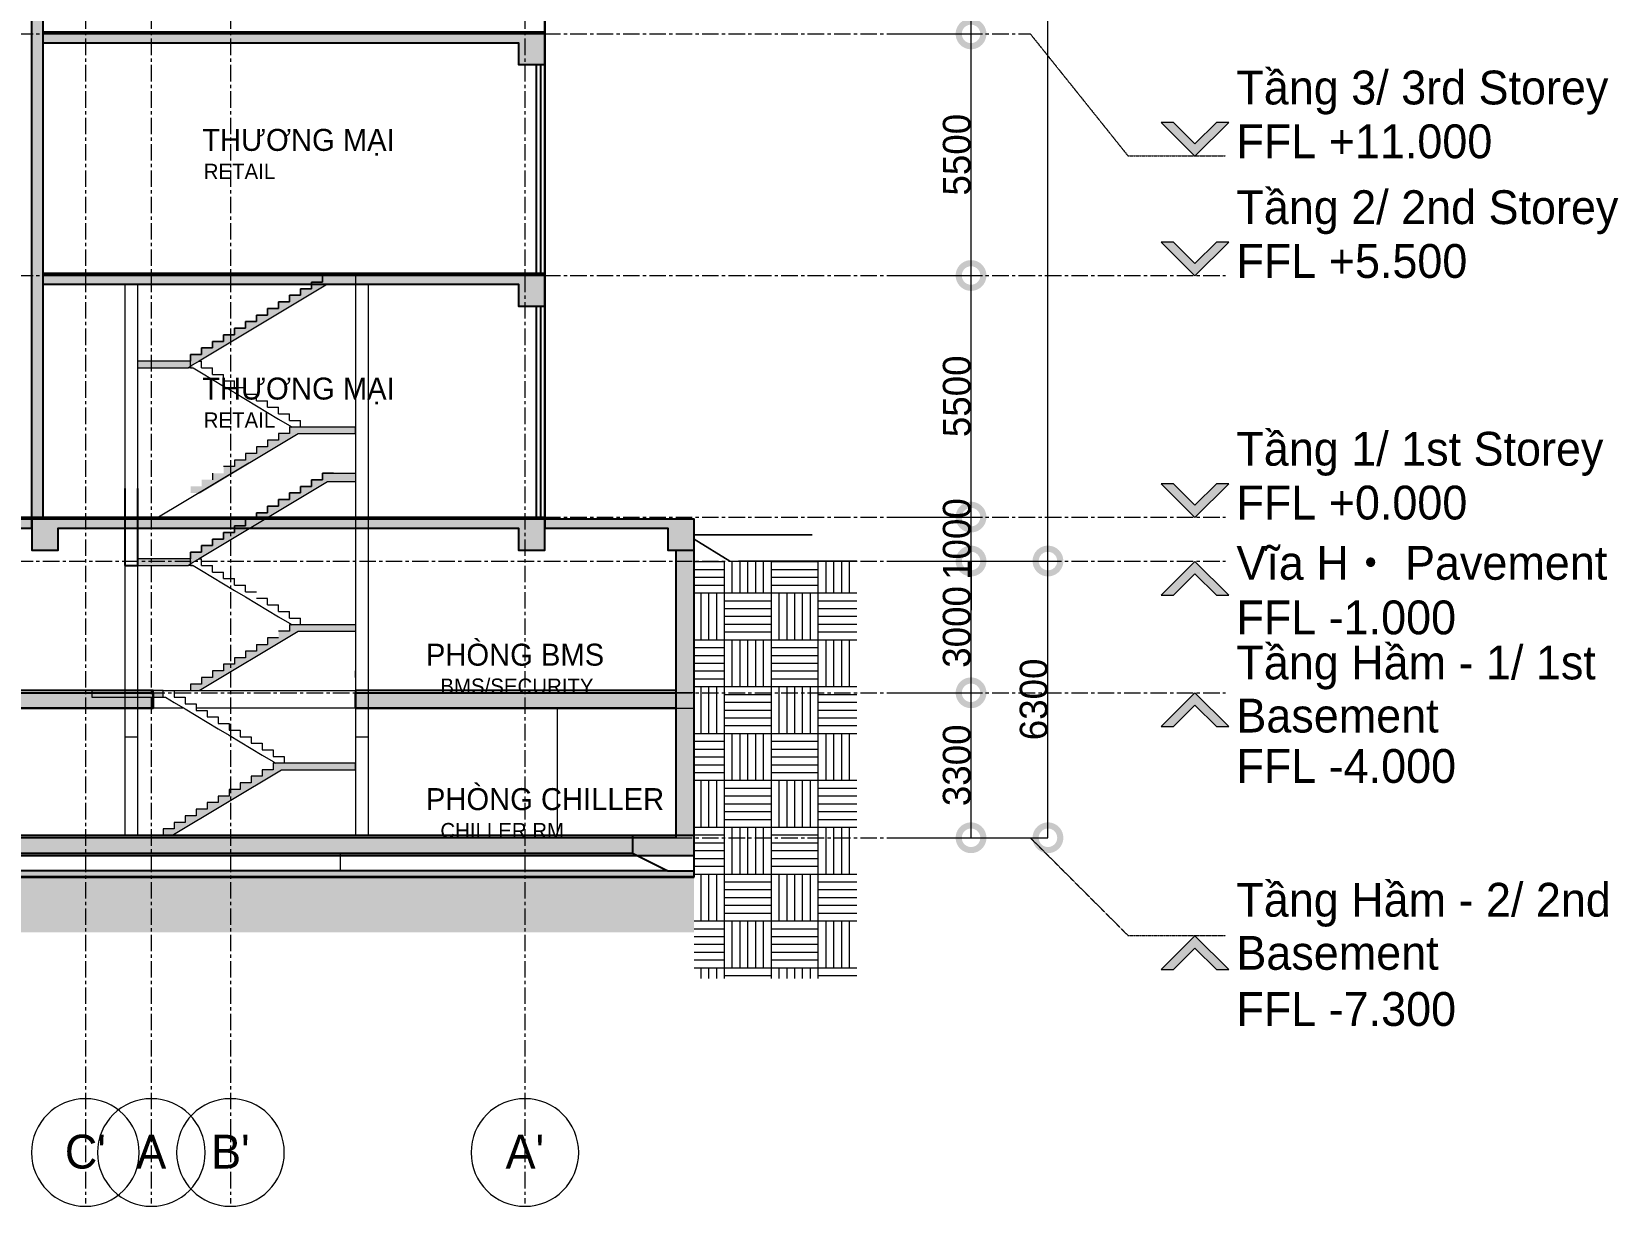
# Model space of a CAD drawing. Header units: millimetres. Extents: x -100356 to 314685, y 446 to 1273965.
# Drawn here: x 121277 to 157376, y 149397 to 176136 of the extents above; entities that cross this region are included whole.
import ezdxf
from ezdxf.xclip import XClip

# ---------------------------------------------------------------- set-up
doc = ezdxf.new("R2010")
doc.units = ezdxf.units.MM
doc.header["$XCLIPFRAME"] = 2
for name, pattern in [('20180221 BF$0$Core - tb$0$HIDDEN', [0.375, 0.25, -0.125]), ('section$0$CENTER', [2, 1.25, -0.25, 0.25, -0.25]), ('section$0$Kume - Grid Line', [10.5, 6, -1.25, 2, -1.25])]:
    doc.linetypes.add(name, pattern=pattern)
doc.layers.get('DEFPOINTS').update_dxf_attribs({"lineweight": 13})
for name, color, linetype, lineweight in [('@ color hatch', 7, 'Continuous', 13), ('Hatch-wall', 251, 'Continuous', 5), ('section$0$A-_ANOT----_D', 7, 'Continuous', 5), ('section$0$A-_DETA----_E', 8, 'Continuous', 9), ('section$0$A-_FLOR----_E', 7, 'Continuous', 9), ('section$0$A-_FLORLEVL_E', 7, 'Continuous', 5), ('section$0$A-_WALL----_H', 1, 'Continuous', 18), ('section$0$C-_SITEBLDG_E', 7, 'Continuous', 9), ('section$0$C-_TOPO----_E', 7, 'Continuous', 9), ('section$0$NKC_TRUC', 8, 'section$0$CENTER', 13), ('section$0$S-_ANOTGRID_E', 7, 'Continuous', 5), ('section$0$S-_STRC----_E', 7, 'Continuous', 9), ('section$0$S-_WALLSTRU_E', 1, 'Continuous', 9)]:
    doc.layers.add(name, color=color, linetype=linetype, lineweight=lineweight)
for name, color, linetype in [('section$0$FIN', 3, 'Continuous'), ('section$0$KEN', 4, 'Continuous'), ('section$0$NAM', 3, 'Continuous'), ('section$0$STR', 7, 'Continuous'), ('STR', 7, 'Continuous')]:
    doc.layers.add(name, color=color, linetype=linetype)
doc.styles.add('section$0$Arial', font='Font - TrueType - Arial.ttf', dxfattribs={"width": 0.95, "height": 770})
doc.styles.add('section$0$Arial_1', font='Font - TrueType - Arial.ttf', dxfattribs={"width": 0.95, "height": 630})
doc.dimstyles.new('section$0$A3_-_A4', dxfattribs={"dimscale": 304.8, "dimtxt": 642.763422, "dimasz": 3.674541, "dimexe": 0, "dimexo": 0.0625, "dimgap": 0, "dimtad": 1, "dimdec": 0, "dimzin": 0, "dimdsep": 46, "dimtxsty": 'section$0$Arial_1', "dimblk1": 'section$0$_DotSmall', "dimblk2": 'section$0$_DotSmall', "dimsah": 1, "dimcen": 0.09, "dimazin": 0, "dimtfac": 1, "dimtdec": 4, "dimtix": 1, "dimtmove": 0, "dimatfit": 3, "dimfxl": 5.74147, "dimfxlon": 1, "dimtvp": 1, "dimtolj": 1, "dimtzin": 0, "dimarcsym": 2})
pattern_1 = [(90, (-116859.5, 230551.9), (-1066.8, 1066.8), [1066.8, -1066.8]), (90, (-116681.7, 230551.9), (-1066.8, 1066.8), [1066.8, -1066.8]), (90, (-116503.9, 230551.9), (-1066.8, 1066.8), [1066.8, -1066.8]), (90, (-116326.1, 230551.9), (-1066.8, 1066.8), [1066.8, -1066.8]), (90, (-116148.3, 230551.9), (-1066.8, 1066.8), [1066.8, -1066.8]), (90, (-115970.5, 230551.9), (-1066.8, 1066.8), [1066.8, -1066.8]), (90, (-115792.7, 230551.9), (-1066.8, 1066.8), [1066.8, -1066.8]), (0, (-116859.5, 231618.7), (1066.8, -1066.8), [1066.8, -1066.8]), (0, (-116859.5, 231796.5), (1066.8, -1066.8), [1066.8, -1066.8]), (0, (-116859.5, 231974.3), (1066.8, -1066.8), [1066.8, -1066.8]), (0, (-116859.5, 232152.1), (1066.8, -1066.8), [1066.8, -1066.8]), (0, (-116859.5, 232329.9), (1066.8, -1066.8), [1066.8, -1066.8]), (0, (-116859.5, 232507.7), (1066.8, -1066.8), [1066.8, -1066.8]), (0, (-116859.5, 232685.5), (1066.8, -1066.8), [1066.8, -1066.8])]

# ---------------------------------------------------------------- blocks, each defined once
blk = doc.blocks.new('section$0$Level - Style - 01-878048-Section 2')
at = {"layer": 'section$0$A-_FLORLEVL_E'}
blk.add_hatch(color=256, dxfattribs=at).paths.add_polyline_path([(132232, 760), (131462, -10), (130692, 760), (130974, 760), (131463, 271), (131952, 760)], flags=0)
at = {"layer": 'section$0$A-_FLORLEVL_E', "lineweight": 9}
for p, q in [((130974, 760), (130692, 760)), ((130692, 760), (131462, -10)), ((131463, 271), (130974, 760)), ((131462, -10), (132232, 760)), ((131952, 760), (131463, 271)), ((132232, 760), (131952, 760))]:
    blk.add_line(p, q, dxfattribs=at)
blk = doc.blocks.new('section$0$Level - Style - 03-1190762-Section 2')
at = {"layer": 'section$0$A-_FLORLEVL_E'}
blk.add_hatch(color=256, dxfattribs=at).paths.add_polyline_path([(132232, -1280), (131952, -1280), (131463, -791), (130974, -1280), (130692, -1280), (131462, -510)], flags=0)
at = {"layer": 'section$0$A-_FLORLEVL_E', "lineweight": 9}
for p, q in [((131462, -510), (130692, -1280)), ((132232, -1280), (131462, -510)), ((130974, -1280), (131463, -791)), ((131463, -791), (131952, -1280)), ((130692, -1280), (130974, -1280)), ((131952, -1280), (132232, -1280))]:
    blk.add_line(p, q, dxfattribs=at)
blk = doc.blocks.new('section$0$_DotSmall')
at = {"color": 0, "linetype": 'ByBlock', "const_width": 0.5}
blk.add_lwpolyline([(-0.0625, 0, 1), (0.0625, 0, 1)], format="xyb", close=True, dxfattribs=at)
blk = doc.blocks.new('*D634')
at = {"layer": 'DEFPOINTS', "color": 0, "transparency": 16777216}
for p in [(-7543, -3500), (-5793, -3500), (-7543, -6800)]:
    blk.add_point(p, dxfattribs=at)
at = {"layer": 'section$0$A-_ANOT----_D', "color": 0, "lineweight": -2, "transparency": 16777216}
for p, q in [((-7524, -3500), (-5793, -3500)), ((-5793, -6800), (-5793, -3500)), ((-7524, -6800), (-5793, -6800))]:
    blk.add_line(p, q, dxfattribs=at)
at = {"layer": 'section$0$A-_ANOT----_D', "color": 0, "lineweight": -2, "transparency": 16777216, "xscale": 1120, "yscale": 1120, "zscale": 1120}
for p, rotation in [((-5793, -3500), 90), ((-5793, -6800), 270)]:
    blk.add_blockref('section$0$_DotSmall', p, dxfattribs=dict(at, rotation=rotation))
at = {"layer": 'section$0$A-_ANOT----_D', "color": 0, "transparency": 16777216, "insert": (-6115, -5150), "char_height": 630, "attachment_point": 5, "rotation": 90, "style": 'section$0$Arial_1'}
blk.add_mtext('\\A1;3300', dxfattribs=at)
blk = doc.blocks.new('*D635')
at = {"layer": 'DEFPOINTS', "color": 0, "transparency": 16777216}
for p in [(-7543, -500), (-5793, -500), (-7543, -3500)]:
    blk.add_point(p, dxfattribs=at)
at = {"layer": 'section$0$A-_ANOT----_D', "color": 0, "lineweight": -2, "transparency": 16777216}
for p, q in [((-7524, -500), (-5793, -500)), ((-5793, -3500), (-5793, -500)), ((-7524, -3500), (-5793, -3500))]:
    blk.add_line(p, q, dxfattribs=at)
at = {"layer": 'section$0$A-_ANOT----_D', "color": 0, "lineweight": -2, "transparency": 16777216, "xscale": 1120, "yscale": 1120, "zscale": 1120}
for p, rotation in [((-5793, -500), 90), ((-5793, -3500), 270)]:
    blk.add_blockref('section$0$_DotSmall', p, dxfattribs=dict(at, rotation=rotation))
at = {"layer": 'section$0$A-_ANOT----_D', "color": 0, "transparency": 16777216, "insert": (-6115, -2000), "char_height": 630, "attachment_point": 5, "rotation": 90, "style": 'section$0$Arial_1'}
blk.add_mtext('\\A1;3000', dxfattribs=at)
blk = doc.blocks.new('*D636')
at = {"layer": 'DEFPOINTS', "color": 0, "transparency": 16777216}
for p in [(-7524, 500), (-5793, 500), (-7543, -500)]:
    blk.add_point(p, dxfattribs=at)
at = {"layer": 'section$0$A-_ANOT----_D', "color": 0, "lineweight": -2, "transparency": 16777216}
for p, q in [((-5793, 500), (-5793, 1620)), ((-7505, 500), (-5793, 500)), ((-5793, -500), (-5793, 500)), ((-7524, -500), (-5793, -500)), ((-5793, -500), (-5793, -1620))]:
    blk.add_line(p, q, dxfattribs=at)
at = {"layer": 'section$0$A-_ANOT----_D', "color": 0, "lineweight": -2, "transparency": 16777216, "xscale": 1120, "yscale": 1120, "zscale": 1120}
for p, rotation in [((-5793, 500), 270), ((-5793, -500), 90)]:
    blk.add_blockref('section$0$_DotSmall', p, dxfattribs=dict(at, rotation=rotation))
at = {"layer": 'section$0$A-_ANOT----_D', "color": 0, "transparency": 16777216, "insert": (-6115, 0), "char_height": 630, "attachment_point": 5, "rotation": 90, "style": 'section$0$Arial_1'}
blk.add_mtext('\\A1;1000', dxfattribs=at)
blk = doc.blocks.new('*D637')
at = {"layer": 'DEFPOINTS', "color": 0, "transparency": 16777216}
for p in [(-7543, 6000), (-5793, 6000), (-7543, 500)]:
    blk.add_point(p, dxfattribs=at)
at = {"layer": 'section$0$A-_ANOT----_D', "color": 0, "lineweight": -2, "transparency": 16777216}
for p, q in [((-7524, 6000), (-5793, 6000)), ((-5793, 500), (-5793, 6000)), ((-7524, 500), (-5793, 500))]:
    blk.add_line(p, q, dxfattribs=at)
at = {"layer": 'section$0$A-_ANOT----_D', "color": 0, "lineweight": -2, "transparency": 16777216, "xscale": 1120, "yscale": 1120, "zscale": 1120}
for p, rotation in [((-5793, 6000), 90), ((-5793, 500), 270)]:
    blk.add_blockref('section$0$_DotSmall', p, dxfattribs=dict(at, rotation=rotation))
at = {"layer": 'section$0$A-_ANOT----_D', "color": 0, "transparency": 16777216, "insert": (-6115, 3250), "char_height": 630, "attachment_point": 5, "rotation": 90, "style": 'section$0$Arial_1'}
blk.add_mtext('\\A1;5500', dxfattribs=at)
blk = doc.blocks.new('*D638')
at = {"layer": 'DEFPOINTS', "color": 0, "transparency": 16777216}
for p in [(-7543, 11500), (-5793, 11500), (-7543, 6000)]:
    blk.add_point(p, dxfattribs=at)
at = {"layer": 'section$0$A-_ANOT----_D', "color": 0, "lineweight": -2, "transparency": 16777216}
for p, q in [((-7524, 11500), (-5793, 11500)), ((-5793, 6000), (-5793, 11500)), ((-7524, 6000), (-5793, 6000))]:
    blk.add_line(p, q, dxfattribs=at)
at = {"layer": 'section$0$A-_ANOT----_D', "color": 0, "lineweight": -2, "transparency": 16777216, "xscale": 1120, "yscale": 1120, "zscale": 1120}
for p, rotation in [((-5793, 11500), 90), ((-5793, 6000), 270)]:
    blk.add_blockref('section$0$_DotSmall', p, dxfattribs=dict(at, rotation=rotation))
at = {"layer": 'section$0$A-_ANOT----_D', "color": 0, "transparency": 16777216, "insert": (-6115, 8750), "char_height": 630, "attachment_point": 5, "rotation": 90, "style": 'section$0$Arial_1'}
blk.add_mtext('\\A1;5500', dxfattribs=at)
blk = doc.blocks.new('*D639')
at = {"layer": 'DEFPOINTS', "color": 0, "transparency": 16777216}
for p in [(-7543, 16000), (-5793, 16000), (-7543, 11500)]:
    blk.add_point(p, dxfattribs=at)
at = {"layer": 'section$0$A-_ANOT----_D', "color": 0, "lineweight": -2, "transparency": 16777216}
for p, q in [((-7524, 16000), (-5793, 16000)), ((-5793, 11500), (-5793, 16000)), ((-7524, 11500), (-5793, 11500))]:
    blk.add_line(p, q, dxfattribs=at)
at = {"layer": 'section$0$A-_ANOT----_D', "color": 0, "lineweight": -2, "transparency": 16777216, "xscale": 1120, "yscale": 1120, "zscale": 1120}
for p, rotation in [((-5793, 16000), 90), ((-5793, 11500), 270)]:
    blk.add_blockref('section$0$_DotSmall', p, dxfattribs=dict(at, rotation=rotation))
at = {"layer": 'section$0$A-_ANOT----_D', "color": 0, "transparency": 16777216, "insert": (-6115, 13750), "char_height": 630, "attachment_point": 5, "rotation": 90, "style": 'section$0$Arial_1'}
blk.add_mtext('\\A1;4500', dxfattribs=at)
blk = doc.blocks.new('*D664')
at = {"layer": 'DEFPOINTS', "color": 0, "transparency": 16777216}
for p in [(-5793, -500), (-4043, -500), (-5793, -6800)]:
    blk.add_point(p, dxfattribs=at)
at = {"layer": 'section$0$A-_ANOT----_D', "color": 0, "lineweight": -2, "transparency": 16777216}
for p, q in [((-5774, -500), (-4043, -500)), ((-4043, -6800), (-4043, -500)), ((-5774, -6800), (-4043, -6800))]:
    blk.add_line(p, q, dxfattribs=at)
at = {"layer": 'section$0$A-_ANOT----_D', "color": 0, "lineweight": -2, "transparency": 16777216, "xscale": 1120, "yscale": 1120, "zscale": 1120}
for p, rotation in [((-4043, -500), 90), ((-4043, -6800), 270)]:
    blk.add_blockref('section$0$_DotSmall', p, dxfattribs=dict(at, rotation=rotation))
at = {"layer": 'section$0$A-_ANOT----_D', "color": 0, "transparency": 16777216, "insert": (-4365, -3650), "char_height": 630, "attachment_point": 5, "rotation": 90, "style": 'section$0$Arial_1'}
blk.add_mtext('\\A1;6300', dxfattribs=at)
blk = doc.blocks.new('*D665')
at = {"layer": 'DEFPOINTS', "color": 0, "transparency": 16777216}
for p in [(-5793, 93800), (-4043, 93800), (-5793, -500)]:
    blk.add_point(p, dxfattribs=at)
at = {"layer": 'section$0$A-_ANOT----_D', "color": 0, "lineweight": -2, "transparency": 16777216}
for p, q in [((-5774, 93800), (-4043, 93800)), ((-4043, -500), (-4043, 93800)), ((-5774, -500), (-4043, -500))]:
    blk.add_line(p, q, dxfattribs=at)
at = {"layer": 'section$0$A-_ANOT----_D', "color": 0, "lineweight": -2, "transparency": 16777216, "xscale": 1120, "yscale": 1120, "zscale": 1120}
for p, rotation in [((-4043, 93800), 90), ((-4043, -500), 270)]:
    blk.add_blockref('section$0$_DotSmall', p, dxfattribs=dict(at, rotation=rotation))
at = {"layer": 'section$0$A-_ANOT----_D', "color": 0, "transparency": 16777216, "insert": (-4365, 46650), "char_height": 630, "attachment_point": 5, "rotation": 90, "style": 'section$0$Arial_1'}
blk.add_mtext('\\A1;94300', dxfattribs=at)
blk = doc.blocks.new('section$0$section')
at = {"layer": 'section$0$C-_SITEBLDG_E'}
h = blk.add_hatch(dxfattribs=at)
h.set_pattern_fill('FP_2', color=256, angle=-40, style=0, pattern_type=2)
h.set_pattern_definition([(230, (-118473.9, 182102), (-2550.58, 223.15), [266.7, -2933.7]), (175, (-118474, 182102), (493.4, -2674.8), [213.36, -2346.96]), (280.451, (-118686.4, 182120.5), (-2057.2, -2451.63), [226.66, -2493.26]), (226.184, (-118474, 181390.7), (-3795.1, 588.6), [400.05, -4400.55]), (276.636, (-118790, 181439.8), (-3323.64, -3463.99), [340, -3739.9]), (171.184, (-118474, 181390.7), (-3323.67, -3463.95), [320.04, -3520.44]), (201, (-118829.5, 181568.5), (-2122.6, 1431.71), [266.7, -2933.7]), (146, (-118829.5, 181568.5), (-865.23, -2578.63), [213.36, -2346.96]), (251.451, (-119006.4, 181687.8), (-2987.84, -1146.9), [226.66, -2493.26]), (217.5, (-118473.9, 182101.9), (-43.241, -1183.77), [117.35, -2201.164, 117.35, -4621.02]), (217.5, (-118473.9, 182101.9), (-43.241, -1183.77), [-2435.86, -2265.17, 117.35, -2238.5]), (187.5, (-118473.9, 182101.9), (-935.475, -1402.528), [117.35, -1241.044, 117.35, -3045.714]), (187.5, (-118473.9, 182101.9), (-935.475, -1402.528), [-1475.74, -2147.824, 117.35, -780.54]), (147.5, (-117680.9, 182101.9), (-1898.273, 80.205), [117.35, -771.65, 117.35, -6336.79]), (147.5, (-117680.9, 182101.9), (-1898.273, 80.205), [-1006.35, -2656.33, 117.35, -3563.11]), (137.5, (-117325.3, 182102), (-2073.81, -355.973), [117.35, -1038.35, 117.35, -4338.32]), (137.5, (-117325.3, 182102), (-2073.81, -355.973), [-1273.05, -1724.66, 117.35, -2496.31])])
h.paths.add_polyline_path([(-98226, 181972), (-98176, 181972), (-98176, 182102), (-98226, 182102)], flags=0)
h.paths.add_polyline_path([(-60007, 181972), (-60007, 182102), (-94971, 182102), (-94971, 181972), (-60198, 181972)], flags=0)
h.paths.add_polyline_path([(-174118, 181972), (-98626, 181972), (-98626, 182102), (-174118, 182102), (-174118, 181972)], flags=0)
h.paths.add_polyline_path([(-95371, 181972), (-95371, 182102), (-95421, 182102), (-95421, 181972)], flags=0)
h = blk.add_hatch(dxfattribs=at)
h.set_pattern_fill('FP_1', color=256, style=0, pattern_type=2)
h.set_pattern_definition(pattern_1)
h.paths.add_polyline_path([(-60007, 181952), (-60007, 181972), (-94133, 181972), (-94133, 181952), (-60198, 181952)])
h.paths.add_polyline_path([(-174118, 181952), (-98626, 181952), (-98626, 181972), (-174118, 181972)])
h.paths.add_polyline_path([(-98226, 181952), (-98176, 181952), (-98176, 181972), (-98226, 181972)])
h.paths.add_polyline_path([(-95371, 181952), (-95371, 181972), (-95421, 181972), (-95421, 181952)])
at = {"layer": 'section$0$C-_TOPO----_E'}
h = blk.add_hatch(dxfattribs=at)
h.set_pattern_fill('FP_1', color=15, style=0, pattern_type=2)
h.set_pattern_definition([(90, (-116859.5, 229501.9), (-1066.8, 1066.8), [1066.8, -1066.8]), (90, (-116681.7, 229501.9), (-1066.8, 1066.8), [1066.8, -1066.8]), (90, (-116503.9, 229501.9), (-1066.8, 1066.8), [1066.8, -1066.8]), (90, (-116326.1, 229501.9), (-1066.8, 1066.8), [1066.8, -1066.8]), (90, (-116148.3, 229501.9), (-1066.8, 1066.8), [1066.8, -1066.8]), (90, (-115970.5, 229501.9), (-1066.8, 1066.8), [1066.8, -1066.8]), (90, (-115792.7, 229501.9), (-1066.8, 1066.8), [1066.8, -1066.8]), (0, (-116859.5, 230568.7), (1066.8, -1066.8), [1066.8, -1066.8]), (0, (-116859.5, 230746.5), (1066.8, -1066.8), [1066.8, -1066.8]), (0, (-116859.5, 230924.3), (1066.8, -1066.8), [1066.8, -1066.8]), (0, (-116859.5, 231102.1), (1066.8, -1066.8), [1066.8, -1066.8]), (0, (-116859.5, 231279.9), (1066.8, -1066.8), [1066.8, -1066.8]), (0, (-116859.5, 231457.7), (1066.8, -1066.8), [1066.8, -1066.8]), (0, (-116859.5, 231635.5), (1066.8, -1066.8), [1066.8, -1066.8])])
h.paths.add_polyline_path([(-58176, 179652), (-56304, 179652), (-56304, 189152), (-60007, 189152), (-60007, 179652)], flags=0)
h = blk.add_hatch(dxfattribs=at)
h.set_pattern_fill('FP_1', color=15, style=0, pattern_type=2)
h.set_pattern_definition(pattern_1)
h.paths.add_polyline_path([(-94133, 181952), (-94133, 181002), (-98626, 181002), (-98626, 181952), (-174125, 181952), (-174125, 180702), (-60007, 180702), (-60007, 181952)])
at = {"layer": 'section$0$S-_STRC----_E'}
for points in [[(-71461, 193702), (-71461, 193852), (-71211, 193852), (-71211, 194002), (-70961, 194002), (-70961, 194152), (-70711, 194152), (-70711, 194302), (-70461, 194302), (-70461, 194452), (-70211, 194452), (-70211, 194602), (-69961, 194602), (-69961, 194752), (-69711, 194752), (-69711, 194902), (-69461, 194902), (-69461, 195052), (-69211, 195052), (-69211, 195202), (-68961, 195202), (-68961, 195352), (-68711, 195352), (-68711, 195502), (-68461, 195502), (-68461, 195652), (-67711, 195652), (-67711, 195452), (-68350, 195452), (-71266, 193702), (-71461, 193585), (-71461, 193552)], [(-72661, 193552), (-71405, 193552), (-71405, 193585), (-71405, 193702), (-72661, 193702)], [(-71461, 189202), (-71461, 189352), (-71211, 189352), (-71211, 189502), (-70961, 189502), (-70961, 189652), (-70711, 189652), (-70711, 189802), (-70461, 189802), (-70461, 189952), (-70211, 189952), (-70211, 190102), (-69961, 190102), (-69961, 190252), (-69711, 190252), (-69711, 190402), (-69461, 190402), (-69461, 190552), (-69211, 190552), (-69211, 190702), (-68961, 190702), (-68961, 190852), (-68711, 190852), (-68711, 191002), (-68461, 191002), (-68461, 191152), (-67711, 191152), (-67711, 190952), (-68350, 190952), (-71266, 189202), (-71461, 189085), (-71461, 189052)], [(-72661, 189052), (-71405, 189052), (-71405, 189085), (-71405, 189202), (-72661, 189202)]]:
    blk.add_hatch(color=256, dxfattribs=at).paths.add_polyline_path(points)
for points in [[(-71266, 190702), (-69016, 192052), (-68961, 192052), (-68961, 192202), (-69211, 192202), (-69211, 192052), (-69461, 192052), (-69461, 191902), (-69711, 191902), (-69711, 191752), (-69961, 191752), (-69961, 191602), (-70211, 191602), (-70211, 191452), (-70461, 191452), (-70461, 191302), (-70711, 191302), (-70711, 191152), (-70961, 191152), (-70961, 191002), (-71211, 191002), (-71211, 190852), (-71461, 190852), (-71461, 190702)], [(-67985, 192052), (-67711, 192052), (-67711, 192202), (-68961, 192202), (-68961, 192052)], [(-71266, 186202), (-69016, 187552), (-68961, 187552), (-68961, 187702), (-69211, 187702), (-69211, 187552), (-69461, 187552), (-69461, 187402), (-69711, 187402), (-69711, 187252), (-69961, 187252), (-69961, 187102), (-70211, 187102), (-70211, 186952), (-70461, 186952), (-70461, 186802), (-70711, 186802), (-70711, 186652), (-70961, 186652), (-70961, 186502), (-71211, 186502), (-71211, 186352), (-71461, 186352), (-71461, 186202)], [(-67985, 187552), (-67711, 187552), (-67711, 187702), (-68961, 187702), (-68961, 187552)], [(-72086, 186052), (-72086, 186202), (-73711, 186202), (-73711, 186052)], [(-72086, 182902), (-71891, 182902), (-69391, 184402), (-69336, 184402), (-69336, 184552), (-69586, 184552), (-69586, 184402), (-69836, 184402), (-69836, 184252), (-70086, 184252), (-70086, 184102), (-70336, 184102), (-70336, 183952), (-70586, 183952), (-70586, 183802), (-70836, 183802), (-70836, 183652), (-71086, 183652), (-71086, 183502), (-71336, 183502), (-71336, 183352), (-71586, 183352), (-71586, 183202), (-71836, 183202), (-71836, 183052), (-72086, 183052)], [(-67985, 184402), (-67711, 184402), (-67711, 184552), (-69336, 184552), (-69336, 184402)]]:
    blk.add_hatch(color=256, dxfattribs=at).paths.add_polyline_path(points, flags=0)
at = {"layer": 'section$0$A-_DETA----_E', "lineweight": 25}
for p, q in [((-72961, 190802), (-72961, 189052)), ((-72661, 189052), (-72661, 190802)), ((-72961, 189052), (-72661, 189052))]:
    blk.add_line(p, q, dxfattribs=at)
at = {"layer": 'section$0$A-_DETA----_E'}
for points in [[(-72661, 195452), (-72961, 195452), (-72961, 189902), (-72661, 189902)], [(-67411, 195452), (-67711, 195452), (-67711, 189902), (-67411, 189902)], [(-71461, 189202), (-71461, 189352), (-71211, 189352), (-71211, 189502), (-70961, 189502), (-70961, 189652), (-70711, 189652), (-70711, 189802), (-70461, 189802), (-70461, 189952), (-70211, 189952), (-70211, 190102), (-69961, 190102), (-69961, 190252), (-69711, 190252), (-69711, 190402), (-69461, 190402), (-69461, 190552), (-69211, 190552), (-69211, 190702), (-68961, 190702), (-68961, 190852), (-68711, 190852), (-68711, 191002), (-68461, 191002), (-68461, 191152), (-67711, 191152), (-67711, 190952), (-68350, 190952), (-71266, 189202), (-71461, 189085), (-71461, 189052)], [(-72661, 189902), (-72961, 189902), (-72961, 185152), (-72661, 185152)], [(-67411, 189902), (-67711, 189902), (-67711, 185152), (-67411, 185152)]]:
    blk.add_lwpolyline(points, close=True, dxfattribs=at)
at = {"layer": 'section$0$A-_DETA----_E', "elevation": 0}
for points in [[(-71461, 193702), (-71461, 193852), (-71211, 193852), (-71211, 194002), (-70961, 194002), (-70961, 194152), (-70711, 194152), (-70711, 194302), (-70461, 194302), (-70461, 194452), (-70211, 194452), (-70211, 194602), (-69961, 194602), (-69961, 194752), (-69711, 194752), (-69711, 194902), (-69461, 194902), (-69461, 195052), (-69211, 195052), (-69211, 195202), (-68961, 195202), (-68961, 195352), (-68711, 195352), (-68711, 195502), (-68461, 195502), (-68461, 195652), (-67711, 195652), (-67711, 195452), (-68350, 195452), (-71266, 193702), (-71461, 193585), (-71461, 193552)], [(-72661, 185802), (-72961, 185802), (-72961, 182902), (-72661, 182902)], [(-67411, 185802), (-67711, 185802), (-67711, 182902), (-67411, 182902)]]:
    blk.add_lwpolyline(points, close=True, dxfattribs=at)
at = {"layer": 'section$0$A-_FLOR----_E', "lineweight": 25}
for p, q in [((-72311, 186202), (-94633, 186202, 0)), ((-72311, 185802), (-72311, 186202)), ((-60422, 186202), (-67711, 186202)), ((-67711, 186202), (-67711, 185802)), ((-60007, 185802), (-60007, 186152)), ((-94633, 185802, 0), (-72311, 185802)), ((-67711, 185802), (-60422, 185802)), ((-61407, 182902), (-94133, 182902)), ((-61407, 182902), (-61407, 182502)), ((-60007, 182902), (-61407, 182902)), ((-60007, 182102), (-60007, 182902)), ((-94133, 182502), (-61407, 182502)), ((-61407, 182502), (-60607, 182102)), ((-60607, 182102), (-60007, 182102))]:
    blk.add_line(p, q, dxfattribs=at)
at = {"layer": 'section$0$A-_FLOR----_E'}
for p, q in [((-72311, 186152), (-94633, 186152, 0)), ((-71836, 186202), (-71461, 186202)), ((-71266, 186202), (-67711, 186202)), ((-60007, 186152), (-67711, 186152)), ((-71614, 185802), (-72311, 185802)), ((-67711, 185802), (-71336, 185802)), ((-60422, 185802), (-60007, 185802)), ((-61407, 182852), (-94133, 182852))]:
    blk.add_line(p, q, dxfattribs=at)
at = {"layer": 'section$0$C-_SITEBLDG_E', "lineweight": 25}
for p, q in [((-60607, 182102), (-94133, 182102)), ((-94133, 181952), (-60007, 181952)), ((-60007, 181952), (-60007, 182102))]:
    blk.add_line(p, q, dxfattribs=at)
at = {"layer": 'section$0$C-_SITEBLDG_E'}
blk.add_line((-60007, 181972), (-94133, 181972), dxfattribs=at)
at = {"layer": 'section$0$C-_TOPO----_E', "lineweight": 18}
for p, q in [((-60007, 189652), (-59193, 189152)), ((-60007, 189402), (-60007, 189652)), ((-58993, 189152), (-58176, 189152)), ((-58176, 189152), (-56304, 189152)), ((-69442, 181952), (-89706, 181952)), ((-63058, 181952), (-69442, 181952)), ((-60007, 181952), (-63058, 181952))]:
    blk.add_line(p, q, dxfattribs=at)
at = {"layer": 'section$0$C-_TOPO----_E'}
for p, q in [((-59193, 189152), (-60007, 189652)), ((-60007, 189402), (-60007, 189652)), ((-58176, 189152), (-58993, 189152)), ((-56304, 189152), (-58176, 189152)), ((-68057, 182502), (-68057, 182102)), ((-89706, 181952), (-69442, 181952)), ((-63058, 181952), (-69442, 181952)), ((-63058, 181952), (-60007, 181952))]:
    blk.add_line(p, q, dxfattribs=at)
at = {"layer": 'section$0$S-_STRC----_E'}
for p, q in [((-68711, 195352, 0), (-68961, 195352, 0)), ((-68961, 195352, 0), (-68961, 195202, 0)), ((-68461, 195502, 0), (-68711, 195502, 0)), ((-68711, 195502, 0), (-68711, 195352, 0)), ((-68211, 195652, 0), (-68461, 195652, 0)), ((-68461, 195652, 0), (-68461, 195502, 0)), ((-69211, 195052, 0), (-69461, 195052, 0)), ((-69461, 195052, 0), (-69461, 194902, 0)), ((-69211, 195202, 0), (-69211, 195052, 0)), ((-68961, 195202, 0), (-69211, 195202, 0)), ((-70211, 194602, 0), (-70211, 194452, 0)), ((-69961, 194602, 0), (-70211, 194602, 0)), ((-69711, 194752, 0), (-69961, 194752, 0)), ((-69961, 194752, 0), (-69961, 194602, 0)), ((-69461, 194902, 0), (-69711, 194902, 0)), ((-69711, 194902, 0), (-69711, 194752, 0)), ((-70461, 194302, 0), (-70711, 194302, 0)), ((-70711, 194302, 0), (-70711, 194152, 0)), ((-70211, 194452, 0), (-70461, 194452, 0)), ((-70461, 194452, 0), (-70461, 194302, 0)), ((-71211, 193852, 0), (-71461, 193852, 0)), ((-71461, 193852, 0), (-71461, 193702, 0)), ((-70961, 194002, 0), (-71211, 194002, 0)), ((-71211, 194002, 0), (-71211, 193852, 0)), ((-70711, 194152, 0), (-70961, 194152, 0)), ((-70961, 194152, 0), (-70961, 194002, 0)), ((-71461, 193702, 0), (-72661, 193702, 0)), ((-72661, 193552, 0), (-71516, 193552, 0)), ((-71516, 193552, 0), (-71461, 193585, 0)), ((-71461, 193552, 0), (-71516, 193552, 0)), ((-71461, 193585, 0), (-71461, 193552, 0)), ((-71461, 193552, 0), (-71405, 193552, 0)), ((-71405, 193552, 0), (-71211, 193435, 0)), ((-71266, 193702, 0), (-71211, 193702, 0)), ((-71211, 193552, 0), (-71211, 193702, 0)), ((-71211, 193552, 0), (-70961, 193552, 0)), ((-70961, 193402, 0), (-70961, 193552, 0)), ((-71211, 193435, 0), (-70961, 193285, 0)), ((-70961, 193402, 0), (-70711, 193402, 0)), ((-70961, 193285, 0), (-70711, 193135, 0)), ((-70711, 193252, 0), (-70711, 193402, 0)), ((-70711, 193252, 0), (-70461, 193252, 0)), ((-70711, 193135, 0), (-70461, 192985, 0)), ((-70461, 193102, 0), (-70461, 193252, 0)), ((-70461, 193102, 0), (-70211, 193102, 0)), ((-70461, 192985, 0), (-70211, 192835, 0)), ((-70211, 192952, 0), (-70211, 193102, 0)), ((-70211, 192952, 0), (-69961, 192952, 0)), ((-70211, 192835, 0), (-69961, 192685, 0)), ((-69961, 192802, 0), (-69961, 192952, 0)), ((-69961, 192802, 0), (-69711, 192802, 0)), ((-69711, 192652, 0), (-69711, 192802, 0)), ((-69961, 192685, 0), (-69711, 192535, 0)), ((-69711, 192652, 0), (-69461, 192652, 0)), ((-69711, 192535, 0), (-69461, 192385, 0)), ((-69461, 192502, 0), (-69461, 192652, 0)), ((-69461, 192502, 0), (-69211, 192502, 0)), ((-69211, 192352, 0), (-69211, 192502, 0)), ((-71266, 190702, 0), (-69016, 192052, 0)), ((-69461, 192385, 0), (-69211, 192235, 0)), ((-69211, 192052, 0), (-69461, 192052, 0)), ((-69461, 192052, 0), (-69461, 191902, 0)), ((-69211, 192352, 0), (-68961, 192352, 0)), ((-69211, 192235, 0), (-69155, 192202, 0)), ((-68961, 192202, 0), (-69211, 192202, 0)), ((-69211, 192202, 0), (-69211, 192052, 0)), ((-69016, 192052, 0), (-68961, 192052, 0)), ((-68961, 192202, 0), (-68961, 192352, 0)), ((-67711, 192202, 0), (-68961, 192202, 0)), ((-68961, 192052, 0), (-67711, 192052, 0)), ((-67711, 192052, 0), (-67711, 192202, 0)), ((-69711, 191752, 0), (-69961, 191752, 0)), ((-69961, 191752, 0), (-69961, 191602, 0)), ((-69461, 191902, 0), (-69711, 191902, 0)), ((-69711, 191902, 0), (-69711, 191752, 0)), ((-70211, 191452, 0), (-70461, 191452, 0)), ((-70461, 191452, 0), (-70461, 191302, 0)), ((-69961, 191602, 0), (-70211, 191602, 0)), ((-70211, 191602, 0), (-70211, 191452, 0)), ((-70961, 191152, 0), (-70961, 191002, 0)), ((-70461, 191302, 0), (-70711, 191302, 0)), ((-68461, 191002), (-68711, 191002)), ((-68711, 191002), (-68711, 190852)), ((-68211, 191152), (-68461, 191152)), ((-68461, 191152), (-68461, 191002)), ((-69211, 190702), (-69211, 190552)), ((-68961, 190702), (-69211, 190702)), ((-68711, 190852), (-68961, 190852)), ((-68961, 190852), (-68961, 190702)), ((-69711, 190252), (-69961, 190252)), ((-69961, 190252), (-69961, 190102)), ((-69461, 190402), (-69711, 190402)), ((-69711, 190402), (-69711, 190252)), ((-69211, 190552), (-69461, 190552)), ((-69461, 190552), (-69461, 190402)), ((-70211, 189952), (-70461, 189952)), ((-70461, 189952), (-70461, 189802)), ((-70211, 190102), (-70211, 189952)), ((-69961, 190102), (-70211, 190102)), ((-70711, 189652), (-70961, 189652)), ((-70961, 189652), (-70961, 189502)), ((-70461, 189802), (-70711, 189802)), ((-70711, 189802), (-70711, 189652)), ((-71461, 189202), (-72661, 189202)), ((-71211, 189352), (-71461, 189352)), ((-71461, 189352), (-71461, 189202)), ((-71266, 189202), (-71211, 189202)), ((-70961, 189502), (-71211, 189502)), ((-71211, 189502), (-71211, 189352)), ((-71211, 189052), (-71211, 189202)), ((-72661, 189052), (-71516, 189052)), ((-71516, 189052), (-71461, 189085)), ((-71461, 189052), (-71516, 189052)), ((-71461, 189085), (-71461, 189052)), ((-71461, 189052), (-71405, 189052)), ((-71405, 189052), (-71211, 188935)), ((-71211, 189052), (-70961, 189052)), ((-71211, 188935), (-70961, 188785)), ((-70961, 188902), (-70961, 189052)), ((-70961, 188902), (-70711, 188902)), ((-70711, 188752), (-70711, 188902)), ((-70961, 188785), (-70711, 188635)), ((-70711, 188752), (-70461, 188752)), ((-70711, 188635), (-70461, 188485)), ((-70461, 188602), (-70461, 188752)), ((-70461, 188602), (-70211, 188602)), ((-70461, 188485), (-70211, 188335)), ((-70211, 188452), (-70211, 188602)), ((-70211, 188452), (-69961, 188452)), ((-70211, 188335), (-69961, 188185)), ((-69711, 188302), (-69961, 188302)), ((-69961, 188185), (-69711, 188035)), ((-69711, 188152), (-69711, 188302)), ((-69711, 188152), (-69461, 188152)), ((-69461, 188002), (-69461, 188152)), ((-69711, 188035), (-69461, 187885)), ((-69461, 188002), (-69211, 188002)), ((-69461, 187885), (-69211, 187735)), ((-69211, 187852), (-69211, 188002)), ((-69211, 187852), (-68961, 187852)), ((-69211, 187735), (-69155, 187702)), ((-68961, 187702), (-68961, 187852)), ((-71266, 186202), (-69016, 187552)), ((-69461, 187402), (-69711, 187402)), ((-69711, 187402), (-69711, 187252)), ((-69211, 187552), (-69461, 187552)), ((-68961, 187702), (-69211, 187702)), ((-69211, 187702), (-69211, 187552)), ((-69016, 187552), (-68961, 187552)), ((-67711, 187702), (-68961, 187702)), ((-68961, 187552), (-67711, 187552)), ((-69961, 187102), (-70211, 187102)), ((-70211, 187102), (-70211, 186952)), ((-69961, 187252), (-69711, 187252)), ((-69961, 187252), (-69961, 187102)), ((-70711, 186652), (-70961, 186652)), ((-70961, 186652), (-70961, 186502)), ((-70461, 186802), (-70711, 186802)), ((-70711, 186802), (-70711, 186652)), ((-70211, 186952), (-70461, 186952)), ((-70461, 186952), (-70461, 186802)), ((-67711, 186502), (-67711, 186652)), ((-71211, 186352), (-71461, 186352)), ((-71461, 186352), (-71461, 186202)), ((-70961, 186502), (-71211, 186502)), ((-71211, 186502), (-71211, 186352)), ((-72086, 186202), (-73711, 186202)), ((-73711, 186202), (-73711, 186052)), ((-73711, 186052), (-72086, 186052)), ((-72086, 186052), (-72086, 186202)), ((-72086, 186202), (-72030, 186202)), ((-72086, 186052), (-72030, 186052)), ((-72030, 186202), (-71836, 186202)), ((-72030, 186052), (-71836, 185935)), ((-71836, 186202), (-71836, 186052)), ((-71836, 186052), (-71586, 186052)), ((-71836, 185935), (-71586, 185785)), ((-71586, 186052), (-71586, 185902)), ((-71461, 186202), (-71266, 186202)), ((-71586, 185902), (-71336, 185902)), ((-71586, 185785), (-71336, 185635)), ((-71336, 185902), (-71336, 185752)), ((-71336, 185752), (-71086, 185752)), ((-71336, 185635), (-71086, 185485)), ((-71086, 185752), (-71086, 185602)), ((-71086, 185602), (-70836, 185602)), ((-70836, 185602), (-70836, 185452)), ((-71086, 185485), (-70836, 185335)), ((-70836, 185452), (-70586, 185452)), ((-70836, 185335), (-70586, 185185)), ((-70586, 185452), (-70586, 185302)), ((-70586, 185302), (-70336, 185302)), ((-70586, 185185), (-70336, 185035)), ((-70336, 185302), (-70336, 185152)), ((-70336, 185152), (-70086, 185152)), ((-70336, 185035), (-70086, 184885)), ((-70086, 185152), (-70086, 185002)), ((-70086, 185002), (-69836, 185002)), ((-70086, 184885), (-69836, 184735)), ((-69836, 185002), (-69836, 184852)), ((-69836, 184852), (-69586, 184852)), ((-69586, 184852), (-69586, 184702)), ((-69836, 184735), (-69586, 184585)), ((-69586, 184702), (-69336, 184702)), ((-69586, 184585), (-69530, 184552)), ((-69336, 184552), (-69586, 184552)), ((-69586, 184552), (-69586, 184402)), ((-69336, 184702), (-69336, 184552)), ((-67711, 184552), (-69336, 184552)), ((-67711, 184402), (-67711, 184552)), ((-71891, 182902), (-69391, 184402)), ((-69836, 184252), (-70086, 184252)), ((-70086, 184252), (-70086, 184102)), ((-69586, 184402), (-69836, 184402)), ((-69836, 184402), (-69836, 184252)), ((-69391, 184402), (-69336, 184402)), ((-69336, 184402), (-67711, 184402)), ((-70586, 183802), (-70836, 183802)), ((-70836, 183802), (-70836, 183652)), ((-70336, 183952), (-70586, 183952)), ((-70586, 183952), (-70586, 183802)), ((-70086, 184102), (-70336, 184102)), ((-70336, 184102), (-70336, 183952)), ((-71086, 183502), (-71336, 183502)), ((-71336, 183502), (-71336, 183352)), ((-70836, 183652), (-71086, 183652)), ((-71086, 183652), (-71086, 183502)), ((-71836, 183052), (-72086, 183052)), ((-72086, 183052), (-72086, 182902)), ((-71586, 183202), (-71836, 183202)), ((-71836, 183202), (-71836, 183052)), ((-71336, 183352), (-71586, 183352)), ((-71586, 183352), (-71586, 183202)), ((-72086, 182902), (-71891, 182902))]:
    blk.add_line(p, q, dxfattribs=at)
at = {"layer": 'section$0$S-_STRC----_E', "elevation": 0}
blk.add_lwpolyline([(-70141, 191377), (-72266, 190102)], dxfattribs=at)
at = {"layer": 'section$0$S-_WALLSTRU_E', "lineweight": 18}
for p, q in [((-60422, 189402), (-60422, 185152)), ((-60007, 189402), (-60422, 189402)), ((-60007, 185152), (-60007, 189402)), ((-60422, 185802), (-60422, 182902)), ((-60007, 182902), (-60007, 185802))]:
    blk.add_line(p, q, dxfattribs=at)
at = {"layer": 'section$0$S-_WALLSTRU_E'}
blk.add_line((-63123, 185802), (-63123, 182902), dxfattribs=at)
blk = doc.blocks.new('section$0$PODIUM')
at = {"layer": 'Hatch-wall', "ltscale": 0.5}
h = blk.add_hatch(color=256, dxfattribs=at)
h.dxf.hatch_style = 1
h.paths.add_polyline_path([(37229, 15800), (37229, 16500), (25804, 16500), (25804, 16300), (36629, 16300), (36629, 15800)])
h = blk.add_hatch(color=256, dxfattribs=at)
h.dxf.hatch_style = 1
h.paths.add_polyline_path([(37229, 10300), (37229, 11000), (25804, 11000), (25804, 10800), (36629, 10800), (36629, 10300)])
h = blk.add_hatch(color=256, dxfattribs=at)
h.dxf.hatch_style = 1
h.paths.add_polyline_path([(22454, 5450), (22454, 4750), (23054, 4750), (23054, 5250), (25554, 5250), (25554, 4750), (26154, 4750), (26154, 5250), (36629, 5250), (36629, 4750), (37229, 4750), (37229, 5250), (40025, 5250), (40025, 4750), (40210, 4750), (40210, -1800), (5749, -1800), (5749, -3300), (2849, -3300), (2849, -1800), (-73054, -1800), (-73054, 4300), (-67244, 4300), (-66450, 4300), (-66450, 4750), (-67390, 4750), (-67390, 4500), (-73493, 4500), (-73493, -2200), (2499, -2200), (2499, -2565), (2499, -3600), (6099, -3600), (6099, -2200), (40625, -2200), (40625, 4750), (40625, 5450)])
h = blk.add_hatch(color=256, dxfattribs=at)
h.dxf.hatch_style = 1
h.paths.add_polyline_path([(5749, 1500), (28321, 1500), (28321, 1150), (5749, 1150)])
h = blk.add_hatch(color=256, dxfattribs=at)
h.dxf.hatch_style = 1
h.paths.add_polyline_path([(32921, 1500), (40210, 1500), (40210, 1150), (32921, 1150)])
at = {"layer": 'section$0$FIN'}
for p, q in [((25804, 16550, 0), (37229, 16550, 0)), ((37129, 15800, 0), (37129, 11050, 0)), ((25804, 11050, 0), (37229, 11050, 0)), ((37129, 10300, 0), (37129, 5500, 0)), ((25804, 5500, 0), (37229, 5500, 0))]:
    blk.add_line(p, q, dxfattribs=at)
at = {"layer": 'section$0$FIN', "elevation": 0}
for points in [[(29517, 16500), (29417, 16500), (29417, 16550), (29517, 16550)], [(29517, 11000), (29417, 11000), (29417, 11050), (29517, 11050)], [(29517, 5450), (29417, 5450), (29417, 5500), (29517, 5500)]]:
    blk.add_lwpolyline(points, close=True, dxfattribs=at)
for points in [[(37229, 16550), (37229, 16500)], [(37229, 11050), (37229, 11000)], [(37229, 5500), (37229, 5450)]]:
    blk.add_lwpolyline(points, dxfattribs=at)
at = {"layer": 'section$0$FIN'}
blk.add_lwpolyline([(22804, 5500), (25804, 5500)], dxfattribs=at)
at = {"layer": 'section$0$KEN'}
for p, q in [((37029, 15800, 0), (37029, 11050, 0)), ((37029, 10300, 0), (37029, 5500, 0))]:
    blk.add_line(p, q, dxfattribs=at)
at = {"layer": 'section$0$STR', "ltscale": 10}
blk.add_line((25804, 23556, 0), (25804, 5500, 0), dxfattribs=at)
at = {"layer": 'section$0$STR', "elevation": 0}
for points in [[(36629, 16300), (36629, 15800), (37229, 15800), (37229, 16300), (37229, 16300), (37229, 16500), (25804, 16500)], [(25804, 16300), (27085, 16300), (27085, 16300), (27685, 16300), (27685, 16300), (33468, 16300), (33468, 16300), (34068, 16300), (34068, 16300), (36629, 16300)], [(36629, 10800), (36629, 10300), (37229, 10300), (37229, 10800), (37229, 10800), (37229, 11000), (25804, 11000)], [(25804, 10800), (27085, 10800), (27085, 10800), (27685, 10800), (27685, 10800), (33468, 10800), (33468, 10800), (34068, 10800), (34068, 10800), (36629, 10800)], [(36629, 5250), (36629, 4750), (37229, 4750), (37229, 5250), (37229, 5250), (37229, 5450), (25804, 5450)], [(40625, 5250), (40625, 5250), (40625, 5450), (37229, 5450), (37229, 5250), (40025, 5250)], [(26154, 5250), (27085, 5250), (27085, 5250), (27685, 5250), (27685, 5250), (33468, 5250), (33468, 5250), (34068, 5250), (34068, 5250), (36629, 5250)]]:
    blk.add_lwpolyline(points, dxfattribs=at)
at = {"layer": 'section$0$STR'}
blk.add_lwpolyline([(23054, 5250), (25554, 5250), (25554, 5450), (23054, 5450)], close=True, dxfattribs=at)
for points in [[(26154, 5450), (26154, 5450), (25554, 5450), (25554, 4750), (26154, 4750), (26154, 5250)], [(40025, 5250), (40025, 4750), (40625, 4750), (40625, 5450), (40025, 5450)]]:
    blk.add_lwpolyline(points, dxfattribs=at)
at = {"layer": 'STR', "ltscale": 0.5, "elevation": 0}
for points in [[(37229, 15800), (37229, 16500), (25804, 16500), (25804, 16300), (36629, 16300), (36629, 15800)], [(37229, 10300), (37229, 11000), (25804, 11000), (25804, 10800), (36629, 10800), (36629, 10300)]]:
    blk.add_lwpolyline(points, close=True, dxfattribs=at)
at = {"layer": 'STR', "ltscale": 0.5}
for points in [[(23054, 5250), (25554, 5250), (25554, 4750), (26154, 4750), (26154, 5250), (36629, 5250), (36629, 4750), (37229, 4750), (37229, 5250), (40025, 5250), (40025, 4750), (40210, 4750), (40210, -1800), (5749, -1800)], [(6099, -2200), (40625, -2200), (40625, 4750), (40625, 5450), (22454, 5450)]]:
    blk.add_lwpolyline(points, dxfattribs=at)
for points in [[(5749, 1500), (28321, 1500), (28321, 1150), (5749, 1150)], [(32921, 1500), (40210, 1500), (40210, 1150), (32921, 1150)]]:
    blk.add_lwpolyline(points, close=True, dxfattribs=at)
blk = doc.blocks.new('section$0$Grid - Head-174378-Section 2')
at = {"layer": 'section$0$S-_ANOTGRID_E', "lineweight": 15}
for start, end in [(0, 180), (180, 0)]:
    blk.add_arc((66718, 92010), 1225, start, end, dxfattribs=at)
blk = doc.blocks.new('section$0$grid section')
at = {"layer": 'section$0$A-_FLORLEVL_E', "color": 8, "linetype": 'section$0$Kume - Grid Line', "lineweight": 9}
for p, q in [((-4445, 11500), (-2222.5, 8724.1)), ((-2222.5, 8724.1), (0, 8724.1)), ((-4445, -6800), (-2222.5, -9022.5)), ((-2222.5, -9022.5), (0, -9022.5))]:
    blk.add_line(p, q, dxfattribs=at)
at = {"layer": 'section$0$NKC_TRUC', "ltscale": 300}
for p, q in [((-141943.9, 11500), (-4445, 11500)), ((-141943.9, 6000), (0, 6000)), ((-141943.9, 500), (0, 500)), ((-141943.9, -500), (0, -500)), ((-141943.9, -3500), (0, -3500)), ((-141943.9, -6800), (-4445, -6800))]:
    blk.add_line(p, q, dxfattribs=at)
at = {"layer": 'section$0$A-_FLORLEVL_E', "lineweight": 9}
for name, p in [('section$0$Level - Style - 01-878048-Section 2', (-132162.1, 8724.1)), ('section$0$Level - Style - 01-878048-Section 2', (-132162.1, 6000)), ('section$0$Level - Style - 01-878048-Section 2', (-132162.1, 500)), ('section$0$Level - Style - 03-1190762-Section 2', (-132162.1, 0)), ('section$0$Level - Style - 03-1190762-Section 2', (-132162.1, -2990.1)), ('section$0$Level - Style - 03-1190762-Section 2', (-132162.1, -8522.5))]:
    blk.add_blockref(name, p, dxfattribs=at)
at = {"layer": 'section$0$A-_FLORLEVL_E', "char_height": 770, "attachment_point": 1, "line_spacing_factor": 0.941778, "style": 'section$0$Arial'}
for s, insert, width in [('Tầng 3/ 3rd Storey', (244.9, 10664.6), 10011.266), ('FFL +11.000', (244.9, 9439.6), 6872.14), ('Tầng 2/ 2nd Storey', (244.9, 7940.5), 10275.216), ('FFL +5.500', (244.9, 6715.5), 6202.837), ('Tầng 1/ 1st Storey', (244.9, 2440.5), 9879.291), ('FFL +0.000', (244.9, 1215.5), 6202.837), ('Vĩa H・ Pavement', (244.9, -156), 9822.73), ('FFL -1.000', (244.9, -1397.9), 5901.179), ('Tầng Hầm - 1/ 1st\\PBasement', (244.9, -2424.8), 9681.328), ('FFL -4.000', (244.9, -4780.8), 5901.179), ('Tầng Hầm - 2/ 2nd\\PBasement', (244.9, -7826.4), 10077.254), ('FFL -7.300', (244.9, -10313.2), 5901.179)]:
    blk.add_mtext(s, dxfattribs=dict(at, insert=insert, width=width))
at = {"layer": 'section$0$A-_ANOT----_D'}
for base, p1, p2, override, picture, middle in [((-4043, 93800), (-5793, -500), (-5793, 93800), {"dimpost": '<>', "dimfxl": 89600}, '*D665', (-4364.9, 46650)), ((-5793, 16000), (-7543, 11500), (-7543, 16000), {"dimpost": '<>', "dimfxl": 4500}, '*D639', (-6114.6, 13750)), ((-5793, 11500), (-7543, 6000), (-7543, 11500), {"dimpost": '<>', "dimfxl": 5500}, '*D638', (-6114.6, 8750)), ((-5793, 6000), (-7543, 500), (-7543, 6000), {"dimpost": '<>', "dimfxl": 5500}, '*D637', (-6114.6, 3250)), ((-5793, 500), (-7543, -500), (-7523.9, 500), {"dimpost": '<>', "dimfxl": 500}, '*D636', (-6114.6, 0)), ((-5793, -500), (-7543, -3500), (-7543, -500), {"dimpost": '<>', "dimfxl": 4000}, '*D635', (-6114.9, -2000)), ((-4043, -500), (-5793, -6800), (-5793, -500), {"dimpost": '<>', "dimfxl": 7300}, '*D664', (-4364.9, -3650)), ((-5793, -3500), (-7543, -6800), (-7543, -3500), {"dimpost": '<>', "dimfxl": 3300}, '*D634', (-6114.9, -5150))]:
    dim = blk.add_linear_dim(base=base, p1=p1, p2=p2, angle=90, dimstyle='section$0$A3_-_A4', override=override, dxfattribs=at)
    dim.commit()
    dim.dimension.update_dxf_attribs({"geometry": picture, "text_midpoint": middle})
blk = doc.blocks.new('section')
at = {"layer": 'Hatch-wall', "ltscale": 0.5}
h = blk.add_hatch(color=256, dxfattribs=at)
h.dxf.hatch_style = 1
h.paths.add_polyline_path([(271140, 21856), (271140, 22356), (281815, 22356), (281815, 22250), (282515, 22250), (282515, 22350), (282715, 22350), (282715, 22050), (281615, 22050), (281615, 22150), (271390, 22150), (271390, 450), (271140, 450)])
at = {"layer": 'section$0$A-_FLOR----_E', "lineweight": 25}
blk.add_line((286211, -100), (286211, 100), dxfattribs=at)
at = {"layer": 'section$0$A-_WALL----_H', "linetype": '20180221 BF$0$Core - tb$0$HIDDEN', "ltscale": 300, "const_width": 50}
blk.add_lwpolyline([(282815, 450), (282815, 94329)], dxfattribs=at)
at = {"layer": 'section$0$C-_TOPO----_E', "lineweight": 18}
for p, q in [((286211, 100), (287027, 100)), ((287027, 100), (288899, 100))]:
    blk.add_line(p, q, dxfattribs=at)
at = {"layer": 'section$0$C-_TOPO----_E'}
for p, q in [((287027, 100), (286211, 100)), ((288899, 100), (287027, 100))]:
    blk.add_line(p, q, dxfattribs=at)
at = {"layer": 'section$0$NKC_TRUC', "ltscale": 300}
for p, q in [((272361, 95993), (272361, -15127)), ((273861, 95993), (273861, -15127)), ((275661, 95993), (275661, -15127)), ((282361, 95993), (282361, -15127))]:
    blk.add_line(p, q, dxfattribs=at)
at = {"layer": 'STR', "ltscale": 0.5, "elevation": 0}
blk.add_lwpolyline([(271140, 21856), (271140, 22356), (281815, 22356), (281815, 22250), (282515, 22250), (282515, 22350), (282715, 22350), (282715, 22050), (281615, 22050), (281615, 22150), (271390, 22150), (271390, 450), (271140, 450)], close=True, dxfattribs=at)
at = {"layer": 'section$0$A-_FLORLEVL_E'}
for name, p in [('section$0$grid section', (298305, 0)), ('section$0$section', (346217, -189652))]:
    blk.add_blockref(name, p, dxfattribs=at)
at = {"layer": 'section$0$A-_WALL----_H'}
blk.add_blockref('section$0$PODIUM', (245585, -5000), dxfattribs=at)
at = {"layer": 'section$0$S-_ANOTGRID_E', "lineweight": 15}
for p in [(205643, -105975), (207143, -105975), (208943, -105975), (215643, -105975)]:
    blk.add_blockref('section$0$Grid - Head-174378-Section 2', p, dxfattribs=at)
at = {"layer": 'section$0$NAM', "attachment_point": 1, "style": 'section$0$Arial'}
for s, width, insert, char_height in [('THƯƠNG MẠI', 8522.94, (275019, 9337), 500), ('RETAIL', 8675.31, (275053, 8544), 350), ('THƯƠNG MẠI', 8522.94, (275019, 3676), 500), ('RETAIL', 8675.31, (275053, 2883), 350), ('PHÒNG BMS', 8522.94, (280109, -2382), 500), ('BMS/SECURITY', 8675.31, (280438, -3175), 350), ('PHÒNG CHILLER', 8522.94, (280109, -5670), 500), ('CHILLER RM', 8675.31, (280438, -6463), 350)]:
    blk.add_mtext_dynamic_manual_height_columns(s, width=width, gutter_width=1, heights=[0], dxfattribs=dict(at, insert=insert, char_height=char_height))
at = {"layer": 'section$0$S-_ANOTGRID_E', "char_height": 770, "attachment_point": 2, "line_spacing_factor": 0.941778, "style": 'section$0$Arial'}
for s, insert, width in [("C'", (272360, -13560), 1102.94), ('A', (273860, -13560), 810.71), ("B'", (275660, -13560), 1036.95), ("A'", (282360, -13560), 1036.95)]:
    blk.add_mtext(s, dxfattribs=dict(at, insert=insert, width=width))

msp = doc.modelspace()

# ---------------------------------------------------------------- block references
at = {"layer": '@ color hatch', "ltscale": 0.5}
ref = msp.add_blockref('section', (-149862.3, 164586), dxfattribs=at)
XClip(ref).set_block_clipping_path([(169394.0948857647, -24157.8838648469), (313883.7615168951, 101394.6180912155)])

doc.saveas('drawing.dxf')
